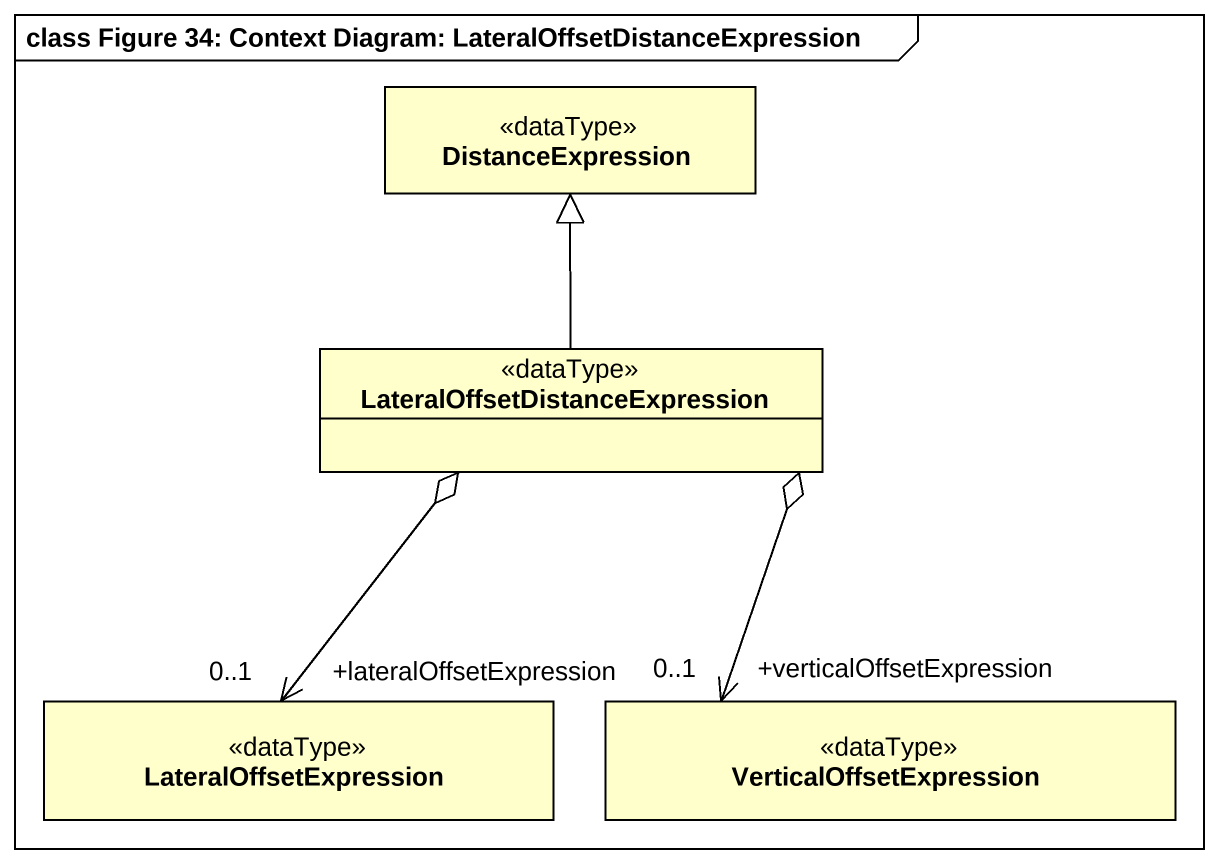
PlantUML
@startuml
mainframe class Figure 34: Context Diagram: LateralOffsetDistanceExpression
hide circle
hide empty members
class DistanceExpression <<dataType>>
class "LateralOffsetDistanceExpression" as LateralOffsetDistanceExpress <<dataType>>
class LateralOffsetExpression <<dataType>>
class VerticalOffsetExpression <<dataType>>
LateralOffsetDistanceExpress -up-|> DistanceExpression
LateralOffsetDistanceExpress o--> "+lateralOffsetExpression\n0..1" LateralOffsetExpression
LateralOffsetDistanceExpress o--> "+verticalOffsetExpression\n0..1" VerticalOffsetExpression
@enduml
